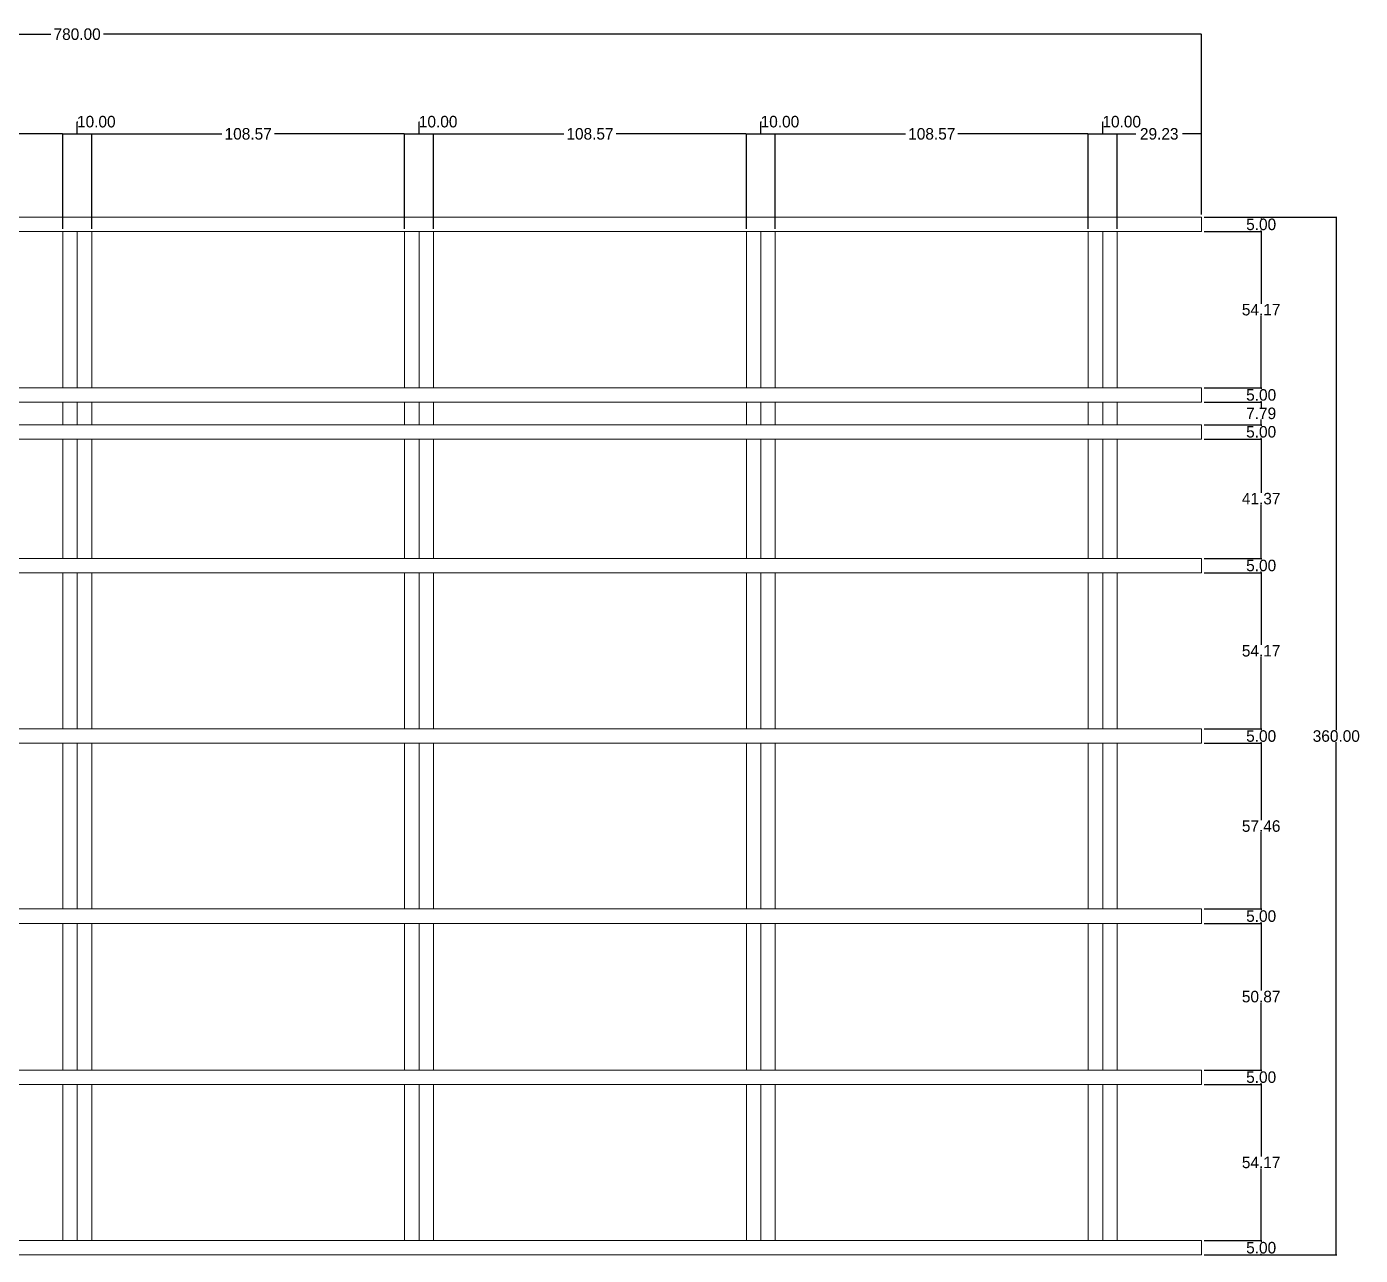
# Model space of a CAD drawing. Header units: inches. Extents: x -479 to 446, y -155 to 277.
# Drawn here: x -16.2 to 446.5, y -149.6 to 276.7 of the extents above; entities that cross this region are included whole.
import ezdxf

# ---------------------------------------------------------------- set-up
doc = ezdxf.new("R2010")
doc.units = ezdxf.units.IN
doc.header["$MEASUREMENT"] = 0
doc.layers.get('0').update_dxf_attribs({"lineweight": 0})
doc.dimstyles.get("Standard").update_dxf_attribs({"dimtxt": 4, "dimasz": 0.18, "dimexe": 0.18, "dimexo": 1, "dimgap": 0.09, "dimtad": 0, "dimtih": 1, "dimtoh": 1, "dimzin": 0, "dimdsep": 46, "dimtxsty": 'Standard', "dimcen": 0.09, "dimadec": 0, "dimazin": 0, "dimtfac": 1, "dimtofl": 0, "dimtmove": 0, "dimatfit": 3, "dimfxl": 1, "dimtolj": 1, "dimtzin": 0, "dimarcsym": 0})

# ---------------------------------------------------------------- blocks, each defined once
blk = doc.blocks.new('*D8')
at = {"color": 0, "lineweight": -2, "transparency": 16777216}
for p, q in [((-112.2, 206.55), (-112.2, 239.64)), ((-112.02, 239.46), (-67.01, 239.46)), ((-3.81, 239.46), (-48.83, 239.46)), ((-3.63, 206.55), (-3.63, 239.64))]:
    blk.add_line(p, q, dxfattribs=at)
at = {"color": 0, "transparency": 16777216}
for points in [[(-112.02, 239.49), (-112.02, 239.43), (-112.2, 239.46)], [(-3.81, 239.49), (-3.81, 239.43), (-3.63, 239.46)]]:
    blk.add_solid(points, dxfattribs=at)
at = {"layer": 'Defpoints', "color": 0, "transparency": 16777216}
for p in [(-3.63, 239.46), (-112.2, 205.55), (-3.63, 205.55)]:
    blk.add_point(p, dxfattribs=at)
at = {"color": 0, "transparency": 16777216, "insert": (-57.92, 239.46), "char_height": 4, "attachment_point": 5}
blk.add_mtext('\\A1;108.57', dxfattribs=at)
blk = doc.blocks.new('*D9')
at = {"color": 0, "lineweight": -2, "transparency": 16777216}
for p, q in [((1.37, 239.46), (1.37, 243.69)), ((1.37, 243.69), (1.55, 243.69)), ((-3.63, 206.55), (-3.63, 239.64)), ((-3.45, 239.46), (6.19, 239.46)), ((6.37, 206.55), (6.37, 239.64))]:
    blk.add_line(p, q, dxfattribs=at)
at = {"color": 0, "transparency": 16777216}
for points in [[(-3.45, 239.49), (-3.45, 239.43), (-3.63, 239.46)], [(6.19, 239.49), (6.19, 239.43), (6.37, 239.46)]]:
    blk.add_solid(points, dxfattribs=at)
at = {"layer": 'Defpoints', "color": 0, "transparency": 16777216}
for p in [(6.37, 239.46), (-3.63, 205.55), (6.37, 205.55)]:
    blk.add_point(p, dxfattribs=at)
at = {"color": 0, "transparency": 16777216, "insert": (7.97, 243.69), "char_height": 4, "attachment_point": 5}
blk.add_mtext('\\A1;10.00', dxfattribs=at)
blk = doc.blocks.new('*D10')
at = {"color": 0, "lineweight": -2, "transparency": 16777216}
for p, q in [((6.37, 206.55), (6.37, 239.64)), ((6.55, 239.46), (51.57, 239.46)), ((114.76, 239.46), (69.75, 239.46)), ((114.94, 206.55), (114.94, 239.64))]:
    blk.add_line(p, q, dxfattribs=at)
at = {"color": 0, "transparency": 16777216}
for points in [[(6.55, 239.49), (6.55, 239.43), (6.37, 239.46)], [(114.76, 239.49), (114.76, 239.43), (114.94, 239.46)]]:
    blk.add_solid(points, dxfattribs=at)
at = {"layer": 'Defpoints', "color": 0, "transparency": 16777216}
for p in [(114.94, 239.46), (6.37, 205.55), (114.94, 205.55)]:
    blk.add_point(p, dxfattribs=at)
at = {"color": 0, "transparency": 16777216, "insert": (60.66, 239.46), "char_height": 4, "attachment_point": 5}
blk.add_mtext('\\A1;108.57', dxfattribs=at)
blk = doc.blocks.new('*D11')
at = {"color": 0, "lineweight": -2, "transparency": 16777216}
for p, q in [((119.94, 239.46), (119.94, 243.69)), ((119.94, 243.69), (120.12, 243.69)), ((114.94, 206.55), (114.94, 239.64)), ((115.12, 239.46), (124.76, 239.46)), ((124.94, 206.55), (124.94, 239.64))]:
    blk.add_line(p, q, dxfattribs=at)
at = {"color": 0, "transparency": 16777216}
for points in [[(115.12, 239.49), (115.12, 239.43), (114.94, 239.46)], [(124.76, 239.49), (124.76, 239.43), (124.94, 239.46)]]:
    blk.add_solid(points, dxfattribs=at)
at = {"layer": 'Defpoints', "color": 0, "transparency": 16777216}
for p in [(124.94, 239.46), (114.94, 205.55), (124.94, 205.55)]:
    blk.add_point(p, dxfattribs=at)
at = {"color": 0, "transparency": 16777216, "insert": (126.55, 243.69), "char_height": 4, "attachment_point": 5}
blk.add_mtext('\\A1;10.00', dxfattribs=at)
blk = doc.blocks.new('*D12')
at = {"color": 0, "lineweight": -2, "transparency": 16777216}
for p, q in [((124.94, 206.55), (124.94, 239.64)), ((125.12, 239.46), (170.14, 239.46)), ((233.33, 239.46), (188.32, 239.46)), ((233.51, 206.55), (233.51, 239.64))]:
    blk.add_line(p, q, dxfattribs=at)
at = {"color": 0, "transparency": 16777216}
for points in [[(125.12, 239.49), (125.12, 239.43), (124.94, 239.46)], [(233.33, 239.49), (233.33, 239.43), (233.51, 239.46)]]:
    blk.add_solid(points, dxfattribs=at)
at = {"layer": 'Defpoints', "color": 0, "transparency": 16777216}
for p in [(233.51, 239.46), (124.94, 205.55), (233.51, 205.55)]:
    blk.add_point(p, dxfattribs=at)
at = {"color": 0, "transparency": 16777216, "insert": (179.23, 239.46), "char_height": 4, "attachment_point": 5}
blk.add_mtext('\\A1;108.57', dxfattribs=at)
blk = doc.blocks.new('*D13')
at = {"color": 0, "lineweight": -2, "transparency": 16777216}
for p, q in [((238.51, 239.46), (238.51, 243.69)), ((238.51, 243.69), (238.69, 243.69)), ((233.51, 206.55), (233.51, 239.64)), ((233.69, 239.46), (243.33, 239.46)), ((243.51, 206.55), (243.51, 239.64))]:
    blk.add_line(p, q, dxfattribs=at)
at = {"color": 0, "transparency": 16777216}
for points in [[(233.69, 239.49), (233.69, 239.43), (233.51, 239.46)], [(243.33, 239.49), (243.33, 239.43), (243.51, 239.46)]]:
    blk.add_solid(points, dxfattribs=at)
at = {"layer": 'Defpoints', "color": 0, "transparency": 16777216}
for p in [(243.51, 239.46), (233.51, 205.55), (243.51, 205.55)]:
    blk.add_point(p, dxfattribs=at)
at = {"color": 0, "transparency": 16777216, "insert": (245.12, 243.69), "char_height": 4, "attachment_point": 5}
blk.add_mtext('\\A1;10.00', dxfattribs=at)
blk = doc.blocks.new('*D14')
at = {"color": 0, "lineweight": -2, "transparency": 16777216}
for p, q in [((243.51, 206.55), (243.51, 239.64)), ((243.69, 239.46), (288.71, 239.46)), ((351.91, 239.46), (306.89, 239.46)), ((352.09, 206.55), (352.09, 239.64))]:
    blk.add_line(p, q, dxfattribs=at)
at = {"color": 0, "transparency": 16777216}
for points in [[(243.69, 239.49), (243.69, 239.43), (243.51, 239.46)], [(351.91, 239.49), (351.91, 239.43), (352.09, 239.46)]]:
    blk.add_solid(points, dxfattribs=at)
at = {"layer": 'Defpoints', "color": 0, "transparency": 16777216}
for p in [(352.09, 239.46), (243.51, 205.55), (352.09, 205.55)]:
    blk.add_point(p, dxfattribs=at)
at = {"color": 0, "transparency": 16777216, "insert": (297.8, 239.46), "char_height": 4, "attachment_point": 5}
blk.add_mtext('\\A1;108.57', dxfattribs=at)
blk = doc.blocks.new('*D15')
at = {"color": 0, "lineweight": -2, "transparency": 16777216}
for p, q in [((357.09, 239.46), (357.09, 243.69)), ((357.09, 243.69), (357.27, 243.69)), ((352.09, 206.55), (352.09, 239.64)), ((352.27, 239.46), (361.91, 239.46)), ((362.09, 206.55), (362.09, 239.64))]:
    blk.add_line(p, q, dxfattribs=at)
at = {"color": 0, "transparency": 16777216}
for points in [[(352.27, 239.49), (352.27, 239.43), (352.09, 239.46)], [(361.91, 239.49), (361.91, 239.43), (362.09, 239.46)]]:
    blk.add_solid(points, dxfattribs=at)
at = {"layer": 'Defpoints', "color": 0, "transparency": 16777216}
for p in [(362.09, 239.46), (352.09, 205.55), (362.09, 205.55)]:
    blk.add_point(p, dxfattribs=at)
at = {"color": 0, "transparency": 16777216, "insert": (363.69, 243.69), "char_height": 4, "attachment_point": 5}
blk.add_mtext('\\A1;10.00', dxfattribs=at)
blk = doc.blocks.new('*D16')
at = {"color": 0, "lineweight": -2, "transparency": 16777216}
for p, q in [((362.09, 206.55), (362.09, 239.64)), ((362.27, 239.46), (368.61, 239.46)), ((391.14, 239.46), (384.79, 239.46)), ((391.32, 211.55), (391.32, 239.64))]:
    blk.add_line(p, q, dxfattribs=at)
at = {"color": 0, "transparency": 16777216}
for points in [[(362.27, 239.49), (362.27, 239.43), (362.09, 239.46)], [(391.14, 239.49), (391.14, 239.43), (391.32, 239.46)]]:
    blk.add_solid(points, dxfattribs=at)
at = {"layer": 'Defpoints', "color": 0, "transparency": 16777216}
for p in [(391.32, 239.46), (391.32, 210.55), (362.09, 205.55)]:
    blk.add_point(p, dxfattribs=at)
at = {"color": 0, "transparency": 16777216, "insert": (376.7, 239.46), "char_height": 4, "attachment_point": 5}
blk.add_mtext('\\A1;29.23', dxfattribs=at)
blk = doc.blocks.new('*D17')
at = {"color": 0, "lineweight": -2, "transparency": 16777216}
for p, q in [((-388.68, 211.55), (-388.68, 274.22)), ((-388.5, 274.04), (-7.77, 274.04)), ((391.14, 274.04), (10.41, 274.04)), ((391.32, 211.55), (391.32, 274.22))]:
    blk.add_line(p, q, dxfattribs=at)
at = {"color": 0, "transparency": 16777216}
for points in [[(-388.5, 274.07), (-388.5, 274.01), (-388.68, 274.04)], [(391.14, 274.07), (391.14, 274.01), (391.32, 274.04)]]:
    blk.add_solid(points, dxfattribs=at)
at = {"layer": 'Defpoints', "color": 0, "transparency": 16777216}
for p in [(391.32, 274.04), (-388.68, 210.55), (391.32, 210.55)]:
    blk.add_point(p, dxfattribs=at)
at = {"color": 0, "transparency": 16777216, "insert": (1.32, 274.04), "char_height": 4, "attachment_point": 5}
blk.add_mtext('\\A1;780.00', dxfattribs=at)
blk = doc.blocks.new('*D18')
at = {"color": 0, "lineweight": -2, "transparency": 16777216}
for p, q in [((392.32, 210.55), (412.24, 210.55)), ((412.06, 210.37), (412.06, 210.14)), ((392.32, 205.55), (412.24, 205.55)), ((412.06, 205.73), (412.06, 205.96))]:
    blk.add_line(p, q, dxfattribs=at)
at = {"color": 0, "transparency": 16777216}
for points in [[(412.03, 210.37), (412.09, 210.37), (412.06, 210.55)], [(412.03, 205.73), (412.09, 205.73), (412.06, 205.55)]]:
    blk.add_solid(points, dxfattribs=at)
at = {"layer": 'Defpoints', "color": 0, "transparency": 16777216}
for p in [(391.32, 210.55), (391.32, 205.55), (412.06, 205.55)]:
    blk.add_point(p, dxfattribs=at)
at = {"color": 0, "transparency": 16777216, "insert": (412.06, 208.05), "char_height": 4, "attachment_point": 5}
blk.add_mtext('\\A1;5.00', dxfattribs=at)
blk = doc.blocks.new('*D19')
at = {"color": 0, "lineweight": -2, "transparency": 16777216}
for p, q in [((392.32, 205.55), (412.24, 205.55)), ((412.06, 205.37), (412.06, 180.56)), ((412.06, 151.57), (412.06, 176.38)), ((392.32, 151.39), (412.24, 151.39))]:
    blk.add_line(p, q, dxfattribs=at)
at = {"color": 0, "transparency": 16777216}
for points in [[(412.03, 205.37), (412.09, 205.37), (412.06, 205.55)], [(412.03, 151.57), (412.09, 151.57), (412.06, 151.39)]]:
    blk.add_solid(points, dxfattribs=at)
at = {"layer": 'Defpoints', "color": 0, "transparency": 16777216}
for p in [(391.32, 205.55), (391.32, 151.39), (412.06, 151.39)]:
    blk.add_point(p, dxfattribs=at)
at = {"color": 0, "transparency": 16777216, "insert": (412.06, 178.47), "char_height": 4, "attachment_point": 5}
blk.add_mtext('\\A1;54.17', dxfattribs=at)
blk = doc.blocks.new('*D20')
at = {"color": 0, "lineweight": -2, "transparency": 16777216}
for p, q in [((392.32, 151.39), (412.24, 151.39)), ((412.06, 151.21), (412.06, 150.98)), ((392.32, 146.39), (412.24, 146.39)), ((412.06, 146.57), (412.06, 146.8))]:
    blk.add_line(p, q, dxfattribs=at)
at = {"color": 0, "transparency": 16777216}
for points in [[(412.03, 151.21), (412.09, 151.21), (412.06, 151.39)], [(412.03, 146.57), (412.09, 146.57), (412.06, 146.39)]]:
    blk.add_solid(points, dxfattribs=at)
at = {"layer": 'Defpoints', "color": 0, "transparency": 16777216}
for p in [(391.32, 151.39), (391.32, 146.39), (412.06, 146.39)]:
    blk.add_point(p, dxfattribs=at)
at = {"color": 0, "transparency": 16777216, "insert": (412.06, 148.89), "char_height": 4, "attachment_point": 5}
blk.add_mtext('\\A1;5.00', dxfattribs=at)
blk = doc.blocks.new('*D21')
at = {"color": 0, "lineweight": -2, "transparency": 16777216}
for p, q in [((392.32, 146.39), (412.24, 146.39)), ((412.06, 146.21), (412.06, 144.58)), ((412.06, 138.77), (412.06, 140.4)), ((392.32, 138.59), (412.24, 138.59))]:
    blk.add_line(p, q, dxfattribs=at)
at = {"color": 0, "transparency": 16777216}
for points in [[(412.03, 146.21), (412.09, 146.21), (412.06, 146.39)], [(412.03, 138.77), (412.09, 138.77), (412.06, 138.59)]]:
    blk.add_solid(points, dxfattribs=at)
at = {"layer": 'Defpoints', "color": 0, "transparency": 16777216}
for p in [(391.32, 146.39), (391.32, 138.59), (412.06, 138.59)]:
    blk.add_point(p, dxfattribs=at)
at = {"color": 0, "transparency": 16777216, "insert": (412.06, 142.49), "char_height": 4, "attachment_point": 5}
blk.add_mtext('\\A1;7.79', dxfattribs=at)
blk = doc.blocks.new('*D22')
at = {"color": 0, "lineweight": -2, "transparency": 16777216}
for p, q in [((392.32, 138.59), (412.24, 138.59)), ((412.06, 138.41), (412.06, 138.18)), ((392.32, 133.59), (412.24, 133.59)), ((412.06, 133.77), (412.06, 134))]:
    blk.add_line(p, q, dxfattribs=at)
at = {"color": 0, "transparency": 16777216}
for points in [[(412.03, 138.41), (412.09, 138.41), (412.06, 138.59)], [(412.03, 133.77), (412.09, 133.77), (412.06, 133.59)]]:
    blk.add_solid(points, dxfattribs=at)
at = {"layer": 'Defpoints', "color": 0, "transparency": 16777216}
for p in [(391.32, 138.59), (391.32, 133.59), (412.06, 133.59)]:
    blk.add_point(p, dxfattribs=at)
at = {"color": 0, "transparency": 16777216, "insert": (412.06, 136.09), "char_height": 4, "attachment_point": 5}
blk.add_mtext('\\A1;5.00', dxfattribs=at)
blk = doc.blocks.new('*D23')
at = {"color": 0, "lineweight": -2, "transparency": 16777216}
for p, q in [((392.32, 133.59), (412.24, 133.59)), ((412.06, 133.41), (412.06, 115)), ((412.06, 92.4), (412.06, 110.82)), ((392.32, 92.22), (412.24, 92.22))]:
    blk.add_line(p, q, dxfattribs=at)
at = {"color": 0, "transparency": 16777216}
for points in [[(412.03, 133.41), (412.09, 133.41), (412.06, 133.59)], [(412.03, 92.4), (412.09, 92.4), (412.06, 92.22)]]:
    blk.add_solid(points, dxfattribs=at)
at = {"layer": 'Defpoints', "color": 0, "transparency": 16777216}
for p in [(391.32, 133.59), (391.32, 92.22), (412.06, 92.22)]:
    blk.add_point(p, dxfattribs=at)
at = {"color": 0, "transparency": 16777216, "insert": (412.06, 112.91), "char_height": 4, "attachment_point": 5}
blk.add_mtext('\\A1;41.37', dxfattribs=at)
blk = doc.blocks.new('*D24')
at = {"color": 0, "lineweight": -2, "transparency": 16777216}
for p, q in [((392.32, 92.22), (412.24, 92.22)), ((412.06, 92.04), (412.06, 91.81)), ((392.32, 87.22), (412.24, 87.22)), ((412.06, 87.4), (412.06, 87.63))]:
    blk.add_line(p, q, dxfattribs=at)
at = {"color": 0, "transparency": 16777216}
for points in [[(412.03, 92.04), (412.09, 92.04), (412.06, 92.22)], [(412.03, 87.4), (412.09, 87.4), (412.06, 87.22)]]:
    blk.add_solid(points, dxfattribs=at)
at = {"layer": 'Defpoints', "color": 0, "transparency": 16777216}
for p in [(391.32, 92.22), (391.32, 87.22), (412.06, 87.22)]:
    blk.add_point(p, dxfattribs=at)
at = {"color": 0, "transparency": 16777216, "insert": (412.06, 89.72), "char_height": 4, "attachment_point": 5}
blk.add_mtext('\\A1;5.00', dxfattribs=at)
blk = doc.blocks.new('*D25')
at = {"color": 0, "lineweight": -2, "transparency": 16777216}
for p, q in [((392.32, 87.22), (412.24, 87.22)), ((412.06, 87.04), (412.06, 62.23)), ((412.06, 33.23), (412.06, 58.05)), ((392.32, 33.05), (412.24, 33.05))]:
    blk.add_line(p, q, dxfattribs=at)
at = {"color": 0, "transparency": 16777216}
for points in [[(412.03, 87.04), (412.09, 87.04), (412.06, 87.22)], [(412.03, 33.23), (412.09, 33.23), (412.06, 33.05)]]:
    blk.add_solid(points, dxfattribs=at)
at = {"layer": 'Defpoints', "color": 0, "transparency": 16777216}
for p in [(391.32, 87.22), (391.32, 33.05), (412.06, 33.05)]:
    blk.add_point(p, dxfattribs=at)
at = {"color": 0, "transparency": 16777216, "insert": (412.06, 60.14), "char_height": 4, "attachment_point": 5}
blk.add_mtext('\\A1;54.17', dxfattribs=at)
blk = doc.blocks.new('*D26')
at = {"color": 0, "lineweight": -2, "transparency": 16777216}
for p, q in [((392.32, 33.05), (412.24, 33.05)), ((412.06, 32.87), (412.06, 32.64)), ((392.32, 28.05), (412.24, 28.05)), ((412.06, 28.23), (412.06, 28.46))]:
    blk.add_line(p, q, dxfattribs=at)
at = {"color": 0, "transparency": 16777216}
for points in [[(412.03, 32.87), (412.09, 32.87), (412.06, 33.05)], [(412.03, 28.23), (412.09, 28.23), (412.06, 28.05)]]:
    blk.add_solid(points, dxfattribs=at)
at = {"layer": 'Defpoints', "color": 0, "transparency": 16777216}
for p in [(391.32, 33.05), (391.32, 28.05), (412.06, 28.05)]:
    blk.add_point(p, dxfattribs=at)
at = {"color": 0, "transparency": 16777216, "insert": (412.06, 30.55), "char_height": 4, "attachment_point": 5}
blk.add_mtext('\\A1;5.00', dxfattribs=at)
blk = doc.blocks.new('*D27')
at = {"color": 0, "lineweight": -2, "transparency": 16777216}
for p, q in [((392.32, 28.05), (412.24, 28.05)), ((412.06, 27.87), (412.06, 1.41)), ((412.06, -29.23), (412.06, -2.77)), ((392.32, -29.41), (412.24, -29.41))]:
    blk.add_line(p, q, dxfattribs=at)
at = {"color": 0, "transparency": 16777216}
for points in [[(412.03, 27.87), (412.09, 27.87), (412.06, 28.05)], [(412.03, -29.23), (412.09, -29.23), (412.06, -29.41)]]:
    blk.add_solid(points, dxfattribs=at)
at = {"layer": 'Defpoints', "color": 0, "transparency": 16777216}
for p in [(391.32, 28.05), (391.32, -29.41), (412.06, -29.41)]:
    blk.add_point(p, dxfattribs=at)
at = {"color": 0, "transparency": 16777216, "insert": (412.06, -0.68), "char_height": 4, "attachment_point": 5}
blk.add_mtext('\\A1;57.46', dxfattribs=at)
blk = doc.blocks.new('*D28')
at = {"color": 0, "lineweight": -2, "transparency": 16777216}
for p, q in [((392.32, -29.41), (412.24, -29.41)), ((412.06, -29.59), (412.06, -29.82)), ((392.32, -34.41), (412.24, -34.41)), ((412.06, -34.23), (412.06, -34))]:
    blk.add_line(p, q, dxfattribs=at)
at = {"color": 0, "transparency": 16777216}
for points in [[(412.03, -29.59), (412.09, -29.59), (412.06, -29.41)], [(412.03, -34.23), (412.09, -34.23), (412.06, -34.41)]]:
    blk.add_solid(points, dxfattribs=at)
at = {"layer": 'Defpoints', "color": 0, "transparency": 16777216}
for p in [(391.32, -29.41), (391.32, -34.41), (412.06, -34.41)]:
    blk.add_point(p, dxfattribs=at)
at = {"color": 0, "transparency": 16777216, "insert": (412.06, -31.91), "char_height": 4, "attachment_point": 5}
blk.add_mtext('\\A1;5.00', dxfattribs=at)
blk = doc.blocks.new('*D29')
at = {"color": 0, "lineweight": -2, "transparency": 16777216}
for p, q in [((392.32, -34.41), (412.24, -34.41)), ((412.06, -34.59), (412.06, -57.75)), ((412.06, -85.1), (412.06, -61.93)), ((392.32, -85.28), (412.24, -85.28))]:
    blk.add_line(p, q, dxfattribs=at)
at = {"color": 0, "transparency": 16777216}
for points in [[(412.03, -34.59), (412.09, -34.59), (412.06, -34.41)], [(412.03, -85.1), (412.09, -85.1), (412.06, -85.28)]]:
    blk.add_solid(points, dxfattribs=at)
at = {"layer": 'Defpoints', "color": 0, "transparency": 16777216}
for p in [(391.32, -34.41), (391.32, -85.28), (412.06, -85.28)]:
    blk.add_point(p, dxfattribs=at)
at = {"color": 0, "transparency": 16777216, "insert": (412.06, -59.84), "char_height": 4, "attachment_point": 5}
blk.add_mtext('\\A1;50.87', dxfattribs=at)
blk = doc.blocks.new('*D30')
at = {"color": 0, "lineweight": -2, "transparency": 16777216}
for p, q in [((392.32, -85.28), (412.24, -85.28)), ((412.06, -85.46), (412.06, -85.69)), ((392.32, -90.28), (412.24, -90.28)), ((412.06, -90.1), (412.06, -89.87))]:
    blk.add_line(p, q, dxfattribs=at)
at = {"color": 0, "transparency": 16777216}
for points in [[(412.03, -85.46), (412.09, -85.46), (412.06, -85.28)], [(412.03, -90.1), (412.09, -90.1), (412.06, -90.28)]]:
    blk.add_solid(points, dxfattribs=at)
at = {"layer": 'Defpoints', "color": 0, "transparency": 16777216}
for p in [(391.32, -85.28), (391.32, -90.28), (412.06, -90.28)]:
    blk.add_point(p, dxfattribs=at)
at = {"color": 0, "transparency": 16777216, "insert": (412.06, -87.78), "char_height": 4, "attachment_point": 5}
blk.add_mtext('\\A1;5.00', dxfattribs=at)
blk = doc.blocks.new('*D31')
at = {"color": 0, "lineweight": -2, "transparency": 16777216}
for p, q in [((392.32, -90.28), (412.24, -90.28)), ((412.06, -90.46), (412.06, -115.27)), ((412.06, -144.27), (412.06, -119.45)), ((392.32, -144.45), (412.24, -144.45))]:
    blk.add_line(p, q, dxfattribs=at)
at = {"color": 0, "transparency": 16777216}
for points in [[(412.03, -90.46), (412.09, -90.46), (412.06, -90.28)], [(412.03, -144.27), (412.09, -144.27), (412.06, -144.45)]]:
    blk.add_solid(points, dxfattribs=at)
at = {"layer": 'Defpoints', "color": 0, "transparency": 16777216}
for p in [(391.32, -90.28), (391.32, -144.45), (412.06, -144.45)]:
    blk.add_point(p, dxfattribs=at)
at = {"color": 0, "transparency": 16777216, "insert": (412.06, -117.36), "char_height": 4, "attachment_point": 5}
blk.add_mtext('\\A1;54.17', dxfattribs=at)
blk = doc.blocks.new('*D32')
at = {"color": 0, "lineweight": -2, "transparency": 16777216}
for p, q in [((392.32, -144.45), (412.24, -144.45)), ((412.06, -144.63), (412.06, -144.86)), ((392.32, -149.45), (412.24, -149.45)), ((412.06, -149.27), (412.06, -149.04))]:
    blk.add_line(p, q, dxfattribs=at)
at = {"color": 0, "transparency": 16777216}
for points in [[(412.03, -144.63), (412.09, -144.63), (412.06, -144.45)], [(412.03, -149.27), (412.09, -149.27), (412.06, -149.45)]]:
    blk.add_solid(points, dxfattribs=at)
at = {"layer": 'Defpoints', "color": 0, "transparency": 16777216}
for p in [(391.32, -144.45), (391.32, -149.45), (412.06, -149.45)]:
    blk.add_point(p, dxfattribs=at)
at = {"color": 0, "transparency": 16777216, "insert": (412.06, -146.95), "char_height": 4, "attachment_point": 5}
blk.add_mtext('\\A1;5.00', dxfattribs=at)
blk = doc.blocks.new('*D33')
at = {"color": 0, "lineweight": -2, "transparency": 16777216}
for p, q in [((392.32, 210.55), (438.31, 210.55)), ((438.13, 210.37), (438.13, 32.64)), ((438.13, -149.27), (438.13, 28.46)), ((392.32, -149.45), (438.31, -149.45))]:
    blk.add_line(p, q, dxfattribs=at)
at = {"color": 0, "transparency": 16777216}
for points in [[(438.1, 210.37), (438.16, 210.37), (438.13, 210.55)], [(438.1, -149.27), (438.16, -149.27), (438.13, -149.45)]]:
    blk.add_solid(points, dxfattribs=at)
at = {"layer": 'Defpoints', "color": 0, "transparency": 16777216}
for p in [(391.32, 210.55), (438.13, 210.55), (391.32, -149.45)]:
    blk.add_point(p, dxfattribs=at)
at = {"color": 0, "transparency": 16777216, "insert": (438.13, 30.55), "char_height": 4, "attachment_point": 5}
blk.add_mtext('\\A1;360.00', dxfattribs=at)

msp = doc.modelspace()

# ---------------------------------------------------------------- linework, layer by layer
for p, q in [((391.319, 210.553), (-388.681, 210.553)), ((391.319, 210.553), (391.319, 205.553)), ((-112.203, 205.553), (-3.631, 205.553)), ((-3.631, 205.553), (-3.631, 151.386)), ((-3.631, 205.553), (1.369, 205.553)), ((1.369, 205.553), (1.369, 151.386)), ((1.369, 205.553), (6.369, 205.553)), ((6.369, 205.553), (6.369, 151.386)), ((6.369, 205.553), (114.942, 205.553)), ((114.942, 205.553), (114.942, 151.386)), ((114.942, 205.553), (119.942, 205.553)), ((119.942, 205.553), (119.942, 151.386)), ((119.942, 205.553), (124.942, 205.553)), ((124.942, 205.553), (124.942, 151.386)), ((124.942, 205.553), (233.514, 205.553)), ((233.514, 205.553), (233.514, 151.386)), ((233.514, 205.553), (238.514, 205.553)), ((238.514, 205.553), (238.514, 151.386)), ((238.514, 205.553), (243.514, 205.553)), ((243.514, 205.553), (243.514, 151.386)), ((243.514, 205.553), (352.087, 205.553)), ((352.087, 205.553), (352.087, 151.386)), ((352.087, 205.553), (357.087, 205.553)), ((357.087, 205.553), (357.087, 151.386)), ((357.087, 205.553), (362.087, 205.553)), ((362.087, 205.553), (362.087, 151.386)), ((362.087, 205.553), (391.319, 205.553)), ((-112.203, 151.386), (-3.631, 151.386)), ((-3.631, 151.386), (1.369, 151.386)), ((1.369, 151.386), (6.369, 151.386)), ((6.369, 151.386), (114.942, 151.386)), ((114.942, 151.386), (119.942, 151.386)), ((119.942, 151.386), (124.942, 151.386)), ((124.942, 151.386), (233.514, 151.386)), ((233.514, 151.386), (238.514, 151.386)), ((238.514, 151.386), (243.514, 151.386)), ((243.514, 151.386), (352.087, 151.386)), ((352.087, 151.386), (357.087, 151.386)), ((357.087, 151.386), (362.087, 151.386)), ((362.087, 151.386), (391.319, 151.386)), ((391.319, 151.386), (391.319, 146.386)), ((-112.203, 146.386), (-3.631, 146.386)), ((-3.631, 146.386), (-3.631, 138.592)), ((-3.631, 146.386), (1.369, 146.386)), ((1.369, 146.386), (1.369, 138.592)), ((1.369, 146.386), (6.369, 146.386)), ((6.369, 146.386), (6.369, 138.592)), ((6.369, 146.386), (114.942, 146.386)), ((114.942, 146.386), (114.942, 138.592)), ((114.942, 146.386), (119.942, 146.386)), ((119.942, 146.386), (119.942, 138.592)), ((119.942, 146.386), (124.942, 146.386)), ((124.942, 146.386), (124.942, 138.592)), ((124.942, 146.386), (233.514, 146.386)), ((233.514, 146.386), (233.514, 138.592)), ((233.514, 146.386), (238.514, 146.386)), ((238.514, 146.386), (238.514, 138.592)), ((238.514, 146.386), (243.514, 146.386)), ((243.514, 146.386), (243.514, 138.592)), ((243.514, 146.386), (352.087, 146.386)), ((352.087, 146.386), (352.087, 138.592)), ((352.087, 146.386), (357.087, 146.386)), ((357.087, 146.386), (357.087, 138.592)), ((357.087, 146.386), (362.087, 146.386)), ((362.087, 146.386), (362.087, 138.592)), ((362.087, 146.386), (391.319, 146.386)), ((-112.203, 138.592), (-3.631, 138.592)), ((-3.631, 138.592), (1.369, 138.592)), ((1.369, 138.592), (6.369, 138.592)), ((6.369, 138.592), (114.942, 138.592)), ((114.942, 138.592), (119.942, 138.592)), ((119.942, 138.592), (124.942, 138.592)), ((124.942, 138.592), (233.514, 138.592)), ((233.514, 138.592), (238.514, 138.592)), ((238.514, 138.592), (243.514, 138.592)), ((243.514, 138.592), (352.087, 138.592)), ((352.087, 138.592), (357.087, 138.592)), ((357.087, 138.592), (362.087, 138.592)), ((362.087, 138.592), (391.319, 138.592)), ((391.319, 133.592), (391.319, 138.592)), ((-112.203, 133.592), (-3.631, 133.592)), ((-3.631, 133.592), (-3.631, 92.22)), ((-3.631, 133.592), (1.369, 133.592)), ((1.369, 133.592), (1.369, 92.22)), ((1.369, 133.592), (6.369, 133.592)), ((6.369, 133.592), (6.369, 92.22)), ((6.369, 133.592), (114.942, 133.592)), ((114.942, 133.592), (114.942, 92.22)), ((114.942, 133.592), (119.942, 133.592)), ((119.942, 133.592), (119.942, 92.22)), ((119.942, 133.592), (124.942, 133.592)), ((124.942, 133.592), (124.942, 92.22)), ((124.942, 133.592), (233.514, 133.592)), ((233.514, 133.592), (233.514, 92.22)), ((233.514, 133.592), (238.514, 133.592)), ((238.514, 133.592), (238.514, 92.22)), ((238.514, 133.592), (243.514, 133.592)), ((243.514, 133.592), (243.514, 92.22)), ((243.514, 133.592), (352.087, 133.592)), ((352.087, 133.592), (352.087, 92.22)), ((352.087, 133.592), (357.087, 133.592)), ((357.087, 133.592), (357.087, 92.22)), ((357.087, 133.592), (362.087, 133.592)), ((362.087, 133.592), (362.087, 92.22)), ((362.087, 133.592), (391.319, 133.592)), ((-112.203, 92.22), (-3.631, 92.22)), ((-3.631, 92.22), (1.369, 92.22)), ((1.369, 92.22), (6.369, 92.22)), ((6.369, 92.22), (114.942, 92.22)), ((114.942, 92.22), (119.942, 92.22)), ((119.942, 92.22), (124.942, 92.22)), ((124.942, 92.22), (233.514, 92.22)), ((233.514, 92.22), (238.514, 92.22)), ((238.514, 92.22), (243.514, 92.22)), ((243.514, 92.22), (352.087, 92.22)), ((352.087, 92.22), (357.087, 92.22)), ((357.087, 92.22), (362.087, 92.22)), ((362.087, 92.22), (391.319, 92.22)), ((391.319, 92.22), (391.319, 87.22)), ((-112.203, 87.22), (-3.631, 87.22)), ((-3.631, 87.22), (-3.631, 33.053)), ((-3.631, 87.22), (1.369, 87.22)), ((1.369, 87.22), (1.369, 33.053)), ((1.369, 87.22), (6.369, 87.22)), ((6.369, 87.22), (6.369, 33.053)), ((6.369, 87.22), (114.942, 87.22)), ((114.942, 87.22), (114.942, 33.053)), ((114.942, 87.22), (119.942, 87.22)), ((119.942, 87.22), (119.942, 33.053)), ((119.942, 87.22), (124.942, 87.22)), ((124.942, 87.22), (124.942, 33.053)), ((124.942, 87.22), (233.514, 87.22)), ((233.514, 87.22), (233.514, 33.053)), ((233.514, 87.22), (238.514, 87.22)), ((238.514, 87.22), (238.514, 33.053)), ((238.514, 87.22), (243.514, 87.22)), ((243.514, 87.22), (243.514, 33.053)), ((243.514, 87.22), (352.087, 87.22)), ((352.087, 87.22), (352.087, 33.053)), ((352.087, 87.22), (357.087, 87.22)), ((357.087, 87.22), (357.087, 33.053)), ((357.087, 87.22), (362.087, 87.22)), ((362.087, 87.22), (362.087, 33.053)), ((362.087, 87.22), (391.319, 87.22)), ((-112.203, 33.053), (-3.631, 33.053)), ((-3.631, 33.053), (1.369, 33.053)), ((1.369, 33.053), (6.369, 33.053)), ((6.369, 33.053), (114.942, 33.053)), ((114.942, 33.053), (119.942, 33.053)), ((119.942, 33.053), (124.942, 33.053)), ((124.942, 33.053), (233.514, 33.053)), ((233.514, 33.053), (238.514, 33.053)), ((238.514, 33.053), (243.514, 33.053)), ((243.514, 33.053), (352.087, 33.053)), ((352.087, 33.053), (357.087, 33.053)), ((357.087, 33.053), (362.087, 33.053)), ((362.087, 33.053), (391.319, 33.053)), ((391.319, 33.053), (391.319, 28.053)), ((-112.203, 28.053), (-3.631, 28.053)), ((-3.631, 28.053), (-3.631, -29.409)), ((-3.631, 28.053), (1.369, 28.053)), ((1.369, 28.053), (1.369, -29.409)), ((1.369, 28.053), (6.369, 28.053)), ((6.369, 28.053), (6.369, -29.409)), ((6.369, 28.053), (114.942, 28.053)), ((114.942, 28.053), (114.942, -29.409)), ((114.942, 28.053), (119.942, 28.053)), ((119.942, 28.053), (119.942, -29.409)), ((119.942, 28.053), (124.942, 28.053)), ((124.942, 28.053), (124.942, -29.409)), ((124.942, 28.053), (233.514, 28.053)), ((233.514, 28.053), (233.514, -29.409)), ((233.514, 28.053), (238.514, 28.053)), ((238.514, 28.053), (238.514, -29.409)), ((238.514, 28.053), (243.514, 28.053)), ((243.514, 28.053), (243.514, -29.409)), ((243.514, 28.053), (352.087, 28.053)), ((352.087, 28.053), (352.087, -29.409)), ((352.087, 28.053), (357.087, 28.053)), ((357.087, 28.053), (357.087, -29.409)), ((357.087, 28.053), (362.087, 28.053)), ((362.087, 28.053), (362.087, -29.409)), ((362.087, 28.053), (391.319, 28.053)), ((-112.203, -29.409), (-3.631, -29.409)), ((-3.631, -29.409), (1.369, -29.409)), ((1.369, -29.409), (6.369, -29.409)), ((6.369, -29.409), (114.942, -29.409)), ((114.942, -29.409), (119.942, -29.409)), ((119.942, -29.409), (124.942, -29.409)), ((124.942, -29.409), (233.514, -29.409)), ((233.514, -29.409), (238.514, -29.409)), ((238.514, -29.409), (243.514, -29.409)), ((243.514, -29.409), (352.087, -29.409)), ((352.087, -29.409), (357.087, -29.409)), ((357.087, -29.409), (362.087, -29.409)), ((362.087, -29.409), (391.319, -29.409)), ((391.319, -29.409), (391.319, -34.409)), ((-112.203, -34.409), (-3.631, -34.409)), ((-3.631, -34.409), (-3.631, -85.28)), ((-3.631, -34.409), (1.369, -34.409)), ((1.369, -34.409), (1.369, -85.28)), ((1.369, -34.409), (6.369, -34.409)), ((6.369, -34.409), (6.369, -85.28)), ((6.369, -34.409), (114.942, -34.409)), ((114.942, -34.409), (114.942, -85.28)), ((114.942, -34.409), (119.942, -34.409)), ((119.942, -34.409), (119.942, -85.28)), ((119.942, -34.409), (124.942, -34.409)), ((124.942, -34.409), (124.942, -85.28)), ((124.942, -34.409), (233.514, -34.409)), ((233.514, -34.409), (233.514, -85.28)), ((233.514, -34.409), (238.514, -34.409)), ((238.514, -34.409), (238.514, -85.28)), ((238.514, -34.409), (243.514, -34.409)), ((243.514, -34.409), (243.514, -85.28)), ((243.514, -34.409), (352.087, -34.409)), ((352.087, -34.409), (352.087, -85.28)), ((352.087, -34.409), (357.087, -34.409)), ((357.087, -34.409), (357.087, -85.28)), ((357.087, -34.409), (362.087, -34.409)), ((362.087, -34.409), (362.087, -85.28)), ((362.087, -34.409), (391.319, -34.409)), ((-112.203, -85.28), (-3.631, -85.28)), ((-3.631, -85.28), (1.369, -85.28)), ((1.369, -85.28), (6.369, -85.28)), ((6.369, -85.28), (114.942, -85.28)), ((114.942, -85.28), (119.942, -85.28)), ((119.942, -85.28), (124.942, -85.28)), ((124.942, -85.28), (233.514, -85.28)), ((233.514, -85.28), (238.514, -85.28)), ((238.514, -85.28), (243.514, -85.28)), ((243.514, -85.28), (352.087, -85.28)), ((352.087, -85.28), (357.087, -85.28)), ((357.087, -85.28), (362.087, -85.28)), ((362.087, -85.28), (391.319, -85.28)), ((391.319, -85.28), (391.319, -90.28)), ((-112.203, -90.28), (-3.631, -90.28)), ((-3.631, -90.28), (-3.631, -144.447)), ((-3.631, -90.28), (1.369, -90.28)), ((1.369, -90.28), (1.369, -144.447)), ((1.369, -90.28), (6.369, -90.28)), ((6.369, -90.28), (6.369, -144.447)), ((6.369, -90.28), (114.942, -90.28)), ((114.942, -90.28), (114.942, -144.447)), ((114.942, -90.28), (119.942, -90.28)), ((119.942, -90.28), (119.942, -144.447)), ((119.942, -90.28), (124.942, -90.28)), ((124.942, -90.28), (124.942, -144.447)), ((124.942, -90.28), (233.514, -90.28)), ((233.514, -90.28), (233.514, -144.447)), ((233.514, -90.28), (238.514, -90.28)), ((238.514, -90.28), (238.514, -144.447)), ((238.514, -90.28), (243.514, -90.28)), ((243.514, -90.28), (243.514, -144.447)), ((243.514, -90.28), (352.087, -90.28)), ((352.087, -90.28), (352.087, -144.447)), ((352.087, -90.28), (357.087, -90.28)), ((357.087, -90.28), (357.087, -144.447)), ((357.087, -90.28), (362.087, -90.28)), ((362.087, -90.28), (362.087, -144.447)), ((362.087, -90.28), (391.319, -90.28)), ((-112.203, -144.447), (-3.631, -144.447)), ((-3.631, -144.447), (1.369, -144.447)), ((1.369, -144.447), (6.369, -144.447)), ((6.369, -144.447), (114.942, -144.447)), ((114.942, -144.447), (119.942, -144.447)), ((119.942, -144.447), (124.942, -144.447)), ((124.942, -144.447), (233.514, -144.447)), ((233.514, -144.447), (238.514, -144.447)), ((238.514, -144.447), (243.514, -144.447)), ((243.514, -144.447), (352.087, -144.447)), ((352.087, -144.447), (357.087, -144.447)), ((357.087, -144.447), (362.087, -144.447)), ((362.087, -144.447), (391.319, -144.447)), ((391.319, -144.447), (391.319, -149.447)), ((-388.681, -149.447), (391.319, -149.447))]:
    msp.add_line(p, q)

# ---------------------------------------------------------------- dimensions: what is measured, and where the dimension line sits
dim = msp.add_linear_dim(base=(391.319, 274.036), p1=(-388.681, 210.553), p2=(391.319, 210.553), dimstyle='Standard')
dim.commit()
dim.dimension.update_dxf_attribs({"geometry": '*D17', "text_midpoint": (1.319, 274.036)})
for base, p1, p2, picture, middle in [((6.369, 239.461), (-3.631, 205.553), (6.369, 205.553), '*D9', (1.639, 243.686)), ((124.942, 239.461), (114.942, 205.553), (124.942, 205.553), '*D11', (120.212, 243.686)), ((243.514, 239.461), (233.514, 205.553), (243.514, 205.553), '*D13', (238.784, 243.686)), ((362.087, 239.461), (352.087, 205.553), (362.087, 205.553), '*D15', (357.357, 243.686)), ((-3.631, 239.461), (-112.203, 205.553), (-3.631, 205.553), '*D8', (-57.917, 239.461)), ((114.942, 239.461), (6.369, 205.553), (114.942, 205.553), '*D10', (60.656, 239.461)), ((233.514, 239.461), (124.942, 205.553), (233.514, 205.553), '*D12', (179.228, 239.461)), ((352.087, 239.461), (243.514, 205.553), (352.087, 205.553), '*D14', (297.801, 239.461)), ((391.319, 239.461), (362.087, 205.553), (391.319, 210.553), '*D16', (376.703, 239.461))]:
    dim = msp.add_linear_dim(base=base, p1=p1, p2=p2, dimstyle='Standard', override={"dimtmove": 1})
    dim.commit()
    dim.dimension.update_dxf_attribs({"geometry": picture, "text_midpoint": middle})
for base, p1, p2, picture, middle in [((412.057, 205.553), (391.319, 210.553), (391.319, 205.553), '*D18', (412.057, 208.053)), ((438.132, 210.553), (391.319, -149.447), (391.319, 210.553), '*D33', (438.132, 30.553))]:
    dim = msp.add_linear_dim(base=base, p1=p1, p2=p2, angle=90, dimstyle='Standard')
    dim.commit()
    dim.dimension.update_dxf_attribs({"geometry": picture, "text_midpoint": middle})
for base, p1, p2, picture, middle in [((412.057, 151.386), (391.319, 205.553), (391.319, 151.386), '*D19', (412.057, 178.47)), ((412.057, 146.386), (391.319, 151.386), (391.319, 146.386), '*D20', (412.057, 148.886)), ((412.057, 138.592), (391.319, 146.386), (391.319, 138.592), '*D21', (412.057, 142.489)), ((412.057, 133.592), (391.319, 138.592), (391.319, 133.592), '*D22', (412.057, 136.092)), ((412.057, 92.22), (391.319, 133.592), (391.319, 92.22), '*D23', (412.057, 112.906)), ((412.057, 87.22), (391.319, 92.22), (391.319, 87.22), '*D24', (412.057, 89.72)), ((412.057, 33.053), (391.319, 87.22), (391.319, 33.053), '*D25', (412.057, 60.136)), ((412.057, 28.053), (391.319, 33.053), (391.319, 28.053), '*D26', (412.057, 30.553)), ((412.057, -29.409), (391.319, 28.053), (391.319, -29.409), '*D27', (412.057, -0.678)), ((412.057, -34.409), (391.319, -29.409), (391.319, -34.409), '*D28', (412.057, -31.909)), ((412.057, -85.28), (391.319, -34.409), (391.319, -85.28), '*D29', (412.057, -59.845)), ((412.057, -90.28), (391.319, -85.28), (391.319, -90.28), '*D30', (412.057, -87.78)), ((412.057, -144.447), (391.319, -90.28), (391.319, -144.447), '*D31', (412.057, -117.364)), ((412.057, -149.447), (391.319, -144.447), (391.319, -149.447), '*D32', (412.057, -146.947))]:
    dim = msp.add_linear_dim(base=base, p1=p1, p2=p2, angle=90, dimstyle='Standard', override={"dimtmove": 1})
    dim.commit()
    dim.dimension.update_dxf_attribs({"geometry": picture, "text_midpoint": middle})

doc.saveas('drawing.dxf')
